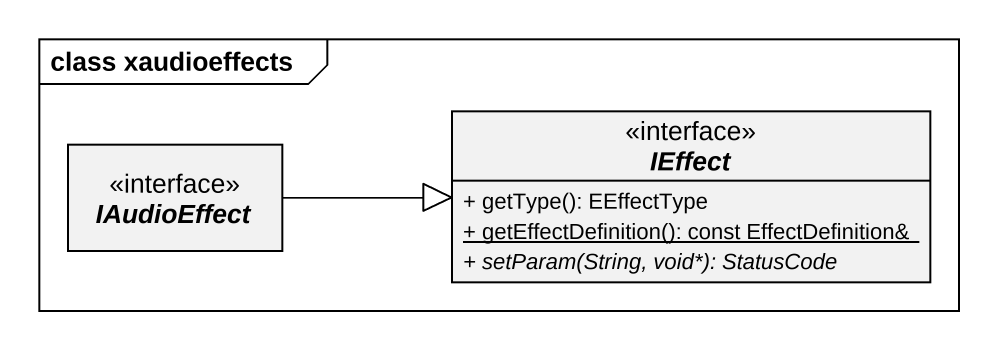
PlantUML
@startuml
mainframe class xaudioeffects
hide circle
hide empty members
skinparam classAttributeIconSize 0
interface IEffect {
  + getType(): EEffectType
  {static} + getEffectDefinition(): const EffectDefinition&
  {abstract} + setParam(String, void*): StatusCode
}
interface IAudioEffect
IAudioEffect -right-|> IEffect
@enduml
